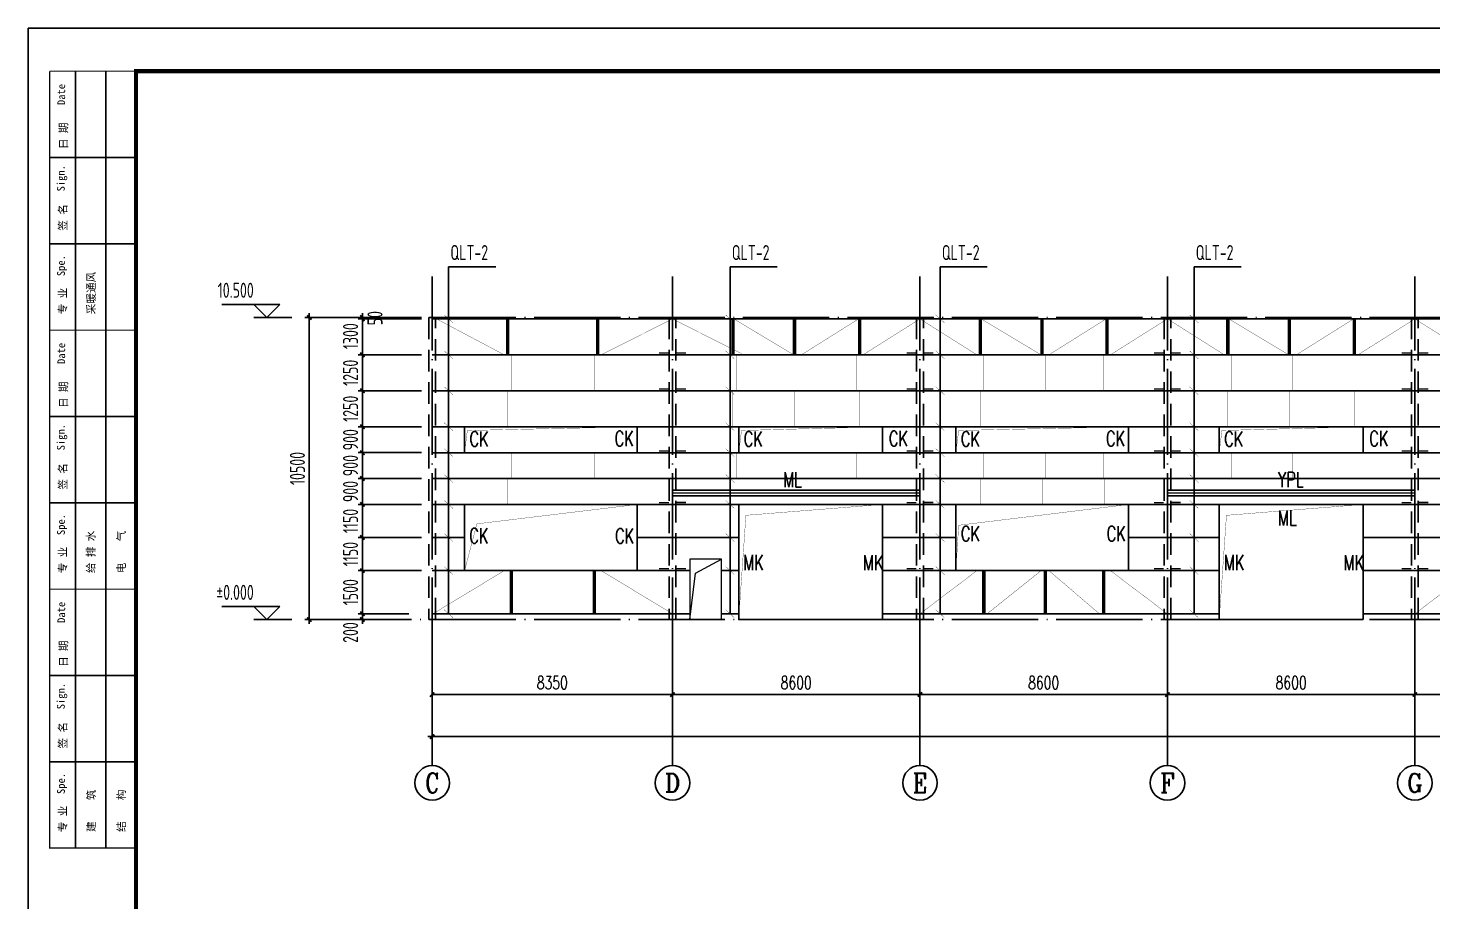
# Model space of a CAD drawing. Extents: x 899043 to 2598688, y -137197 to 211789.
# Drawn here: x 1825084 to 1873903, y 99763 to 130135 of the extents above; entities that cross this region are included whole.
import ezdxf
from ezdxf.enums import TextEntityAlignment as Align

# ---------------------------------------------------------------- set-up
doc = ezdxf.new("R2010")
doc.units = 0
doc.header["$LTSCALE"] = 1500
doc.header["$MEASUREMENT"] = 0
doc.linetypes.add('DASHED', pattern=[0.75, 0.5, -0.25])
doc.linetypes.add('DOTE', pattern=[2.42, 2, -0.2, 0.02, -0.2])
for name, color, linetype in [('00-tk', 151, 'Continuous'), ('AXIS', 3, 'Continuous'), ('AXIS_TEXT', 7, 'Continuous'), ('Boltx', 252, 'DASHED'), ('DIM', 3, 'Continuous'), ('GROUND', 253, 'Continuous'), ('PUB_TEXT', 7, 'Continuous'), ('TDB_文字', 7, 'Continuous'), ('THIN', 7, 'Continuous'), ('WINDOW', 4, 'Continuous')]:
    doc.layers.add(name, color=color, linetype=linetype)
doc.layers.add('字符串标注', color=9, linetype='Continuous', lineweight=18)
doc.layers.add('钢板标注', color=9, linetype='Continuous', lineweight=18)
doc.styles.add('_TCH_AXIS', font='COMPLEX', dxfattribs={"bigfont": 'GBCBIG'})
doc.styles.add('_TCH_DIM', font='SIMPLEX', dxfattribs={"bigfont": 'GBCBIG'})
doc.styles.add('_TCH_DIM_T3', font='SIMPLEX', dxfattribs={"width": 0.705882, "bigfont": 'GBCBIG'})
doc.styles.add('COMPLEX', font='COMPLEX')
doc.styles.add('DS6HT', font='simhei.ttf', dxfattribs={"width": 0.8})
doc.styles.add('TSSD_Dimension', font='Tssdeng.shx', dxfattribs={"width": 0.7, "bigfont": 'hztxt.shx'})
doc.styles.add('TSSD_Label', font='Tssdeng.shx', dxfattribs={"width": 0.7, "bigfont": 'hztxt.shx'})
doc.dimstyles.new('_TCH_ARCH&&150', dxfattribs={"dimtxt": 446.25, "dimasz": 150, "dimexe": 375, "dimexo": 450, "dimgap": 189.375, "dimtad": 1, "dimdec": 0, "dimzin": 0, "dimdsep": 46, "dimtxsty": '_TCH_DIM_T3', "dimblk": 'ARCHTICK', "dimcen": 0.09, "dimclrt": 7, "dimazin": 2, "dimtfac": 1, "dimtdec": 0, "dimtix": 1, "dimtmove": 2, "dimatfit": 3, "dimfxl": 0, "dimtolj": 1, "dimtzin": 0, "dimarcsym": 0})
doc.dimstyles.new('TSSD_150_150', dxfattribs={"dimtxt": 525, "dimasz": 150, "dimexe": 150, "dimexo": 375, "dimgap": 150, "dimtad": 1, "dimdec": 0, "dimzin": 0, "dimdsep": 46, "dimtxsty": 'TSSD_Dimension', "dimblk": 'ARCHTICK', "dimblk1": 'ARCHTICK', "dimblk2": 'ARCHTICK', "dimcen": 0, "dimdle": 150, "dimclrt": 7, "dimadec": 0, "dimazin": 0, "dimtfac": 1, "dimtdec": 0, "dimtix": 1, "dimtmove": 2, "dimatfit": 3, "dimfxl": 0, "dimtolj": 1, "dimtzin": 0, "dimarcsym": 0})

# ---------------------------------------------------------------- blocks, each defined once
blk = doc.blocks.new('_ArchTick')
at = {"color": 0, "linetype": 'ByBlock', "const_width": 0.4}
blk.add_lwpolyline([(-0.5, -0.5), (0.5, 0.5)], dxfattribs=at)
blk = doc.blocks.new('*D345')
at = {"layer": 'AXIS', "color": 0, "lineweight": -2}
for p, q in [((1839127, 109057), (1839127, 106595)), ((1847477, 109057), (1847477, 106595)), ((1839127, 106970), (1847477, 106970))]:
    blk.add_line(p, q, dxfattribs=at)
at = {"layer": 'Defpoints', "color": 0}
for p in [(1839127, 109507), (1847477, 109507), (1847477, 106970)]:
    blk.add_point(p, dxfattribs=at)
at = {"layer": 'AXIS', "color": 0, "lineweight": -2, "xscale": 150, "yscale": 150, "zscale": 150, "rotation": 180}
blk.add_blockref('_ArchTick', (1839127, 106970), dxfattribs=at)
at = {"layer": 'AXIS', "color": 0, "lineweight": -2, "xscale": 150, "yscale": 150, "zscale": 150}
blk.add_blockref('_ArchTick', (1847477, 106970), dxfattribs=at)
at = {"layer": 'AXIS', "color": 7, "insert": (1843302, 107382), "char_height": 446.2, "attachment_point": 5, "style": '_TCH_DIM_T3'}
blk.add_mtext('\\A1;8350', dxfattribs=at)
blk = doc.blocks.new('*D346')
at = {"layer": 'AXIS', "color": 0, "lineweight": -2}
for p, q in [((1847477, 109057), (1847477, 106595)), ((1856077, 109057), (1856077, 106595)), ((1847477, 106970), (1856077, 106970))]:
    blk.add_line(p, q, dxfattribs=at)
at = {"layer": 'Defpoints', "color": 0}
for p in [(1847477, 109507), (1856077, 109507), (1856077, 106970)]:
    blk.add_point(p, dxfattribs=at)
at = {"layer": 'AXIS', "color": 0, "lineweight": -2, "xscale": 150, "yscale": 150, "zscale": 150, "rotation": 180}
blk.add_blockref('_ArchTick', (1847477, 106970), dxfattribs=at)
at = {"layer": 'AXIS', "color": 0, "lineweight": -2, "xscale": 150, "yscale": 150, "zscale": 150}
blk.add_blockref('_ArchTick', (1856077, 106970), dxfattribs=at)
at = {"layer": 'AXIS', "color": 7, "insert": (1851777, 107382), "char_height": 446.2, "attachment_point": 5, "style": '_TCH_DIM_T3'}
blk.add_mtext('\\A1;8600', dxfattribs=at)
blk = doc.blocks.new('*D347')
at = {"layer": 'AXIS', "color": 0, "lineweight": -2}
for p, q in [((1856077, 109057), (1856077, 106595)), ((1864677, 109057), (1864677, 106595)), ((1856077, 106970), (1864677, 106970))]:
    blk.add_line(p, q, dxfattribs=at)
at = {"layer": 'Defpoints', "color": 0}
for p in [(1856077, 109507), (1864677, 109507), (1864677, 106970)]:
    blk.add_point(p, dxfattribs=at)
at = {"layer": 'AXIS', "color": 0, "lineweight": -2, "xscale": 150, "yscale": 150, "zscale": 150, "rotation": 180}
blk.add_blockref('_ArchTick', (1856077, 106970), dxfattribs=at)
at = {"layer": 'AXIS', "color": 0, "lineweight": -2, "xscale": 150, "yscale": 150, "zscale": 150}
blk.add_blockref('_ArchTick', (1864677, 106970), dxfattribs=at)
at = {"layer": 'AXIS', "color": 7, "insert": (1860377, 107382), "char_height": 446.2, "attachment_point": 5, "style": '_TCH_DIM_T3'}
blk.add_mtext('\\A1;8600', dxfattribs=at)
blk = doc.blocks.new('*D348')
at = {"layer": 'AXIS', "color": 0, "lineweight": -2}
for p, q in [((1864677, 109057), (1864677, 106595)), ((1873277, 109057), (1873277, 106595)), ((1864677, 106970), (1873277, 106970))]:
    blk.add_line(p, q, dxfattribs=at)
at = {"layer": 'Defpoints', "color": 0}
for p in [(1864677, 109507), (1873277, 109507), (1873277, 106970)]:
    blk.add_point(p, dxfattribs=at)
at = {"layer": 'AXIS', "color": 0, "lineweight": -2, "xscale": 150, "yscale": 150, "zscale": 150, "rotation": 180}
blk.add_blockref('_ArchTick', (1864677, 106970), dxfattribs=at)
at = {"layer": 'AXIS', "color": 0, "lineweight": -2, "xscale": 150, "yscale": 150, "zscale": 150}
blk.add_blockref('_ArchTick', (1873277, 106970), dxfattribs=at)
at = {"layer": 'AXIS', "color": 7, "insert": (1868977, 107382), "char_height": 446.2, "attachment_point": 5, "style": '_TCH_DIM_T3'}
blk.add_mtext('\\A1;8600', dxfattribs=at)
blk = doc.blocks.new('*D349')
at = {"layer": 'AXIS', "color": 0, "lineweight": -2}
for p, q in [((1873277, 109057), (1873277, 106595)), ((1881877, 109057), (1881877, 106595)), ((1873277, 106970), (1881877, 106970))]:
    blk.add_line(p, q, dxfattribs=at)
at = {"layer": 'Defpoints', "color": 0}
for p in [(1873277, 109507), (1881877, 109507), (1881877, 106970)]:
    blk.add_point(p, dxfattribs=at)
at = {"layer": 'AXIS', "color": 0, "lineweight": -2, "xscale": 150, "yscale": 150, "zscale": 150, "rotation": 180}
blk.add_blockref('_ArchTick', (1873277, 106970), dxfattribs=at)
at = {"layer": 'AXIS', "color": 0, "lineweight": -2, "xscale": 150, "yscale": 150, "zscale": 150}
blk.add_blockref('_ArchTick', (1881877, 106970), dxfattribs=at)
at = {"layer": 'AXIS', "color": 7, "insert": (1877577, 107382), "char_height": 446.2, "attachment_point": 5, "style": '_TCH_DIM_T3'}
blk.add_mtext('\\A1;8600', dxfattribs=at)
blk = doc.blocks.new('_AXISO')
blk.add_circle((0, 0), 0.5)
at = {"layer": 'AXIS_TEXT', "style": 'COMPLEX', "width": 1.041667}
blk.add_attdef('A', text='', height=0.56, dxfattribs=at).set_placement((-0.25, -0.28), (0.25, -0.28), align=Align.FIT)
blk = doc.blocks.new('*D343')
at = {"layer": 'Defpoints', "color": 0}
for p in [(1839127, 108716), (1949877, 108716), (1839127, 105507)]:
    blk.add_point(p, dxfattribs=at)
at = {"layer": 'DIM', "color": 0, "lineweight": -2}
for p, q in [((1839127, 108341), (1839127, 105357)), ((1949877, 108341), (1949877, 105357)), ((1950027, 105507), (1838977, 105507))]:
    blk.add_line(p, q, dxfattribs=at)
at = {"layer": 'DIM', "color": 0, "lineweight": -2, "xscale": 150, "yscale": 150, "zscale": 150, "rotation": 180}
blk.add_blockref('_ArchTick', (1839127, 105507), dxfattribs=at)
at = {"layer": 'DIM', "color": 0, "lineweight": -2, "xscale": 150, "yscale": 150, "zscale": 150}
blk.add_blockref('_ArchTick', (1949877, 105507), dxfattribs=at)
at = {"layer": 'DIM', "color": 7, "insert": (1894502, 105920), "char_height": 525, "attachment_point": 5, "style": 'TSSD_Dimension'}
blk.add_mtext('\\A1;110750', dxfattribs=at)
blk = doc.blocks.new('*D344')
at = {"layer": 'Defpoints', "color": 0}
for p in [(1834855, 120078), (1838478, 120078), (1838478, 109578)]:
    blk.add_point(p, dxfattribs=at)
at = {"layer": 'DIM', "color": 0, "lineweight": -2}
for p, q in [((1834855, 109428), (1834855, 120228)), ((1838103, 120078), (1834705, 120078)), ((1838103, 109578), (1834705, 109578))]:
    blk.add_line(p, q, dxfattribs=at)
at = {"layer": 'DIM', "color": 0, "lineweight": -2, "xscale": 150, "yscale": 150, "zscale": 150}
for p, rotation in [((1834855, 120078), 90), ((1834855, 109578), 270)]:
    blk.add_blockref('_ArchTick', p, dxfattribs=dict(at, rotation=rotation))
at = {"layer": 'DIM', "color": 7, "insert": (1834443, 114828), "char_height": 525, "attachment_point": 5, "rotation": 90, "style": 'TSSD_Dimension'}
blk.add_mtext('\\A1;10500', dxfattribs=at)
blk = doc.blocks.new('*D360')
at = {"layer": 'Defpoints', "color": 0}
for p in [(1836701, 109778), (1838689, 109778), (1838689, 109578)]:
    blk.add_point(p, dxfattribs=at)
at = {"layer": 'DIM', "color": 0, "lineweight": -2}
for p, q in [((1836701, 109778), (1836701, 109928)), ((1838314, 109778), (1836551, 109778)), ((1838314, 109578), (1836551, 109578)), ((1836701, 109578), (1836701, 109778)), ((1836701, 109578), (1836701, 109428))]:
    blk.add_line(p, q, dxfattribs=at)
at = {"layer": 'DIM', "color": 0, "lineweight": -2, "xscale": 150, "yscale": 150, "zscale": 150}
for p, rotation in [((1836701, 109778), 270), ((1836701, 109578), 90)]:
    blk.add_blockref('_ArchTick', p, dxfattribs=dict(at, rotation=rotation))
at = {"layer": 'DIM', "color": 7, "insert": (1836289, 109126), "char_height": 525, "attachment_point": 5, "rotation": 90, "style": 'TSSD_Dimension'}
blk.add_mtext('\\A1;200', dxfattribs=at)
blk = doc.blocks.new('*D361')
at = {"layer": 'Defpoints', "color": 0}
for p in [(1836701, 111278), (1838689, 111278), (1838689, 109778)]:
    blk.add_point(p, dxfattribs=at)
at = {"layer": 'DIM', "color": 0, "lineweight": -2}
for p, q in [((1836701, 109628), (1836701, 111428)), ((1838314, 111278), (1836551, 111278)), ((1838314, 109778), (1836551, 109778))]:
    blk.add_line(p, q, dxfattribs=at)
at = {"layer": 'DIM', "color": 0, "lineweight": -2, "xscale": 150, "yscale": 150, "zscale": 150}
for p, rotation in [((1836701, 111278), 90), ((1836701, 109778), 270)]:
    blk.add_blockref('_ArchTick', p, dxfattribs=dict(at, rotation=rotation))
at = {"layer": 'DIM', "color": 7, "insert": (1836289, 110528), "char_height": 525, "attachment_point": 5, "rotation": 90, "style": 'TSSD_Dimension'}
blk.add_mtext('\\A1;1500', dxfattribs=at)
blk = doc.blocks.new('*D362')
at = {"layer": 'Defpoints', "color": 0}
for p in [(1836701, 112428), (1839127, 112428), (1839127, 111278)]:
    blk.add_point(p, dxfattribs=at)
at = {"layer": 'DIM', "color": 0, "lineweight": -2}
for p, q in [((1838752, 112428), (1836551, 112428)), ((1836701, 112428), (1836701, 112578)), ((1836701, 111278), (1836701, 112428)), ((1838752, 111278), (1836551, 111278)), ((1836701, 111278), (1836701, 111128))]:
    blk.add_line(p, q, dxfattribs=at)
at = {"layer": 'DIM', "color": 0, "lineweight": -2, "xscale": 150, "yscale": 150, "zscale": 150}
for p, rotation in [((1836701, 112428), 270), ((1836701, 111278), 90)]:
    blk.add_blockref('_ArchTick', p, dxfattribs=dict(at, rotation=rotation))
at = {"layer": 'DIM', "color": 7, "insert": (1836289, 111853), "char_height": 525, "attachment_point": 5, "rotation": 90, "style": 'TSSD_Dimension'}
blk.add_mtext('\\A1;1150', dxfattribs=at)
blk = doc.blocks.new('*D363')
at = {"layer": 'Defpoints', "color": 0}
for p in [(1836701, 114478), (1839127, 114478), (1839127, 113578)]:
    blk.add_point(p, dxfattribs=at)
at = {"layer": 'DIM', "color": 0, "lineweight": -2}
for p, q in [((1838752, 114478), (1836551, 114478)), ((1836701, 114478), (1836701, 114628)), ((1836701, 113578), (1836701, 114478)), ((1838752, 113578), (1836551, 113578)), ((1836701, 113578), (1836701, 113428))]:
    blk.add_line(p, q, dxfattribs=at)
at = {"layer": 'DIM', "color": 0, "lineweight": -2, "xscale": 150, "yscale": 150, "zscale": 150}
for p, rotation in [((1836701, 114478), 270), ((1836701, 113578), 90)]:
    blk.add_blockref('_ArchTick', p, dxfattribs=dict(at, rotation=rotation))
at = {"layer": 'DIM', "color": 7, "insert": (1836289, 114028), "char_height": 525, "attachment_point": 5, "rotation": 90, "style": 'TSSD_Dimension'}
blk.add_mtext('\\A1;900', dxfattribs=at)
blk = doc.blocks.new('*D364')
at = {"layer": 'Defpoints', "color": 0}
for p in [(1836701, 116278), (1839127, 116278), (1839127, 115378)]:
    blk.add_point(p, dxfattribs=at)
at = {"layer": 'DIM', "color": 0, "lineweight": -2}
for p, q in [((1838752, 116278), (1836551, 116278)), ((1836701, 116278), (1836701, 116428)), ((1836701, 115378), (1836701, 116278)), ((1838752, 115378), (1836551, 115378)), ((1836701, 115378), (1836701, 115228))]:
    blk.add_line(p, q, dxfattribs=at)
at = {"layer": 'DIM', "color": 0, "lineweight": -2, "xscale": 150, "yscale": 150, "zscale": 150}
for p, rotation in [((1836701, 116278), 270), ((1836701, 115378), 90)]:
    blk.add_blockref('_ArchTick', p, dxfattribs=dict(at, rotation=rotation))
at = {"layer": 'DIM', "color": 7, "insert": (1836289, 115828), "char_height": 525, "attachment_point": 5, "rotation": 90, "style": 'TSSD_Dimension'}
blk.add_mtext('\\A1;900', dxfattribs=at)
blk = doc.blocks.new('*D365')
at = {"layer": 'Defpoints', "color": 0}
for p in [(1836701, 117528), (1839127, 117528), (1839127, 116278)]:
    blk.add_point(p, dxfattribs=at)
at = {"layer": 'DIM', "color": 0, "lineweight": -2}
for p, q in [((1836701, 117528), (1836701, 117678)), ((1838752, 117528), (1836551, 117528)), ((1836701, 116278), (1836701, 117528)), ((1838752, 116278), (1836551, 116278)), ((1836701, 116278), (1836701, 116128))]:
    blk.add_line(p, q, dxfattribs=at)
at = {"layer": 'DIM', "color": 0, "lineweight": -2, "xscale": 150, "yscale": 150, "zscale": 150}
for p, rotation in [((1836701, 117528), 270), ((1836701, 116278), 90)]:
    blk.add_blockref('_ArchTick', p, dxfattribs=dict(at, rotation=rotation))
at = {"layer": 'DIM', "color": 7, "insert": (1836289, 116903), "char_height": 525, "attachment_point": 5, "rotation": 90, "style": 'TSSD_Dimension'}
blk.add_mtext('\\A1;1250', dxfattribs=at)
blk = doc.blocks.new('*D366')
at = {"layer": 'Defpoints', "color": 0}
for p in [(1836701, 120078), (1839127, 120078), (1839128, 118778)]:
    blk.add_point(p, dxfattribs=at)
at = {"layer": 'DIM', "color": 0, "lineweight": -2}
for p, q in [((1836701, 118628), (1836701, 120228)), ((1838752, 120078), (1836551, 120078)), ((1838753, 118778), (1836551, 118778))]:
    blk.add_line(p, q, dxfattribs=at)
at = {"layer": 'DIM', "color": 0, "lineweight": -2, "xscale": 150, "yscale": 150, "zscale": 150}
for p, rotation in [((1836701, 120078), 90), ((1836701, 118778), 270)]:
    blk.add_blockref('_ArchTick', p, dxfattribs=dict(at, rotation=rotation))
at = {"layer": 'DIM', "color": 7, "insert": (1836289, 119428), "char_height": 525, "attachment_point": 5, "rotation": 90, "style": 'TSSD_Dimension'}
blk.add_mtext('\\A1;1300', dxfattribs=at)
blk = doc.blocks.new('*D367')
at = {"layer": 'Defpoints', "color": 0}
for p in [(1836701, 118778), (1839127, 118778), (1839127, 117528)]:
    blk.add_point(p, dxfattribs=at)
at = {"layer": 'DIM', "color": 0, "lineweight": -2}
for p, q in [((1838752, 118778), (1836551, 118778)), ((1836701, 118778), (1836701, 118928)), ((1836701, 117528), (1836701, 118778)), ((1838752, 117528), (1836551, 117528)), ((1836701, 117528), (1836701, 117378))]:
    blk.add_line(p, q, dxfattribs=at)
at = {"layer": 'DIM', "color": 0, "lineweight": -2, "xscale": 150, "yscale": 150, "zscale": 150}
for p, rotation in [((1836701, 118778), 270), ((1836701, 117528), 90)]:
    blk.add_blockref('_ArchTick', p, dxfattribs=dict(at, rotation=rotation))
at = {"layer": 'DIM', "color": 7, "insert": (1836289, 118153), "char_height": 525, "attachment_point": 5, "rotation": 90, "style": 'TSSD_Dimension'}
blk.add_mtext('\\A1;1250', dxfattribs=at)
blk = doc.blocks.new('*D368')
at = {"layer": 'Defpoints', "color": 0}
for p in [(1836701, 115378), (1839127, 115378), (1839127, 114478)]:
    blk.add_point(p, dxfattribs=at)
at = {"layer": 'DIM', "color": 0, "lineweight": -2}
for p, q in [((1838752, 115378), (1836551, 115378)), ((1836701, 115378), (1836701, 115528)), ((1836701, 114478), (1836701, 115378)), ((1838752, 114478), (1836551, 114478)), ((1836701, 114478), (1836701, 114328))]:
    blk.add_line(p, q, dxfattribs=at)
at = {"layer": 'DIM', "color": 0, "lineweight": -2, "xscale": 150, "yscale": 150, "zscale": 150}
for p, rotation in [((1836701, 115378), 270), ((1836701, 114478), 90)]:
    blk.add_blockref('_ArchTick', p, dxfattribs=dict(at, rotation=rotation))
at = {"layer": 'DIM', "color": 7, "insert": (1836289, 114928), "char_height": 525, "attachment_point": 5, "rotation": 90, "style": 'TSSD_Dimension'}
blk.add_mtext('\\A1;900', dxfattribs=at)
blk = doc.blocks.new('*D369')
at = {"layer": 'Defpoints', "color": 0}
for p in [(1836701, 113578), (1839127, 113578), (1839127, 112428)]:
    blk.add_point(p, dxfattribs=at)
at = {"layer": 'DIM', "color": 0, "lineweight": -2}
for p, q in [((1838752, 113578), (1836551, 113578)), ((1836701, 113578), (1836701, 113728)), ((1836701, 112428), (1836701, 113578)), ((1838752, 112428), (1836551, 112428)), ((1836701, 112428), (1836701, 112278))]:
    blk.add_line(p, q, dxfattribs=at)
at = {"layer": 'DIM', "color": 0, "lineweight": -2, "xscale": 150, "yscale": 150, "zscale": 150}
for p, rotation in [((1836701, 113578), 270), ((1836701, 112428), 90)]:
    blk.add_blockref('_ArchTick', p, dxfattribs=dict(at, rotation=rotation))
at = {"layer": 'DIM', "color": 7, "insert": (1836289, 113003), "char_height": 525, "attachment_point": 5, "rotation": 90, "style": 'TSSD_Dimension'}
blk.add_mtext('\\A1;1150', dxfattribs=at)
blk = doc.blocks.new('*D370')
at = {"layer": 'Defpoints', "color": 0}
for p in [(1836701, 111278), (1838689, 111278), (1838689, 109778)]:
    blk.add_point(p, dxfattribs=at)
at = {"layer": 'DIM', "color": 0, "lineweight": -2}
for p, q in [((1836701, 109628), (1836701, 111428)), ((1838314, 111278), (1836551, 111278)), ((1838314, 109778), (1836551, 109778))]:
    blk.add_line(p, q, dxfattribs=at)
at = {"layer": 'DIM', "color": 0, "lineweight": -2, "xscale": 150, "yscale": 150, "zscale": 150}
for p, rotation in [((1836701, 111278), 90), ((1836701, 109778), 270)]:
    blk.add_blockref('_ArchTick', p, dxfattribs=dict(at, rotation=rotation))
at = {"layer": 'DIM', "color": 7, "insert": (1836289, 110528), "char_height": 525, "attachment_point": 5, "rotation": 90, "style": 'TSSD_Dimension'}
blk.add_mtext('\\A1;1500', dxfattribs=at)
blk = doc.blocks.new('*D371')
at = {"layer": 'Defpoints', "color": 0}
for p in [(1836701, 120078), (1839127, 120078), (1839127, 120028)]:
    blk.add_point(p, dxfattribs=at)
at = {"layer": 'DIM', "color": 0, "lineweight": -2}
for p, q in [((1836701, 120078), (1836701, 120228)), ((1838752, 120078), (1836551, 120078)), ((1838752, 120028), (1836551, 120028)), ((1836701, 120028), (1836701, 120078)), ((1836701, 120028), (1836701, 119878))]:
    blk.add_line(p, q, dxfattribs=at)
at = {"layer": 'DIM', "color": 0, "lineweight": -2, "xscale": 150, "yscale": 150, "zscale": 150}
for p, rotation in [((1836701, 120078), 270), ((1836701, 120028), 90)]:
    blk.add_blockref('_ArchTick', p, dxfattribs=dict(at, rotation=rotation))
at = {"layer": 'DIM', "color": 7, "insert": (1837139, 120053), "char_height": 525, "attachment_point": 5, "rotation": 90, "style": 'TSSD_Dimension'}
blk.add_mtext('\\A1;50', dxfattribs=at)
blk = doc.blocks.new('会签')
at = {"layer": '00-tk'}
for p, q in [((-1400, 24000), (-1400, 6000)), ((-700, 24000), (-700, 6000)), ((0, 22000), (-2000, 22000)), ((0, 20000), (-2000, 20000)), ((0, 16000), (-2000, 16000)), ((0, 14000), (-2000, 14000)), ((0, 10000), (-2000, 10000)), ((0, 8000), (-2000, 8000))]:
    blk.add_line(p, q, dxfattribs=at)
at = {"layer": '00-tk', "const_width": 24.7}
for points in [[(0, 6000), (-2000, 6000), (-2000, 24000)], [(0, 24000), (-2000, 24000)], [(0, 18000), (-2000, 18000)], [(0, 12000), (-2000, 12000)]]:
    blk.add_lwpolyline(points, dxfattribs=at)
at = {"layer": '00-tk', "style": 'DS6HT'}
for s, p in [('Date', (-1642, 23216)), ('日 期', (-1589, 22196)), ('Sign.', (-1651, 21215)), ('签 名', (-1603, 20306)), ('Spe.', (-1648, 19251)), ('采暖通风', (-948, 18370)), ('专 业', (-1608, 18369)), ('Date', (-1642, 17216)), ('日 期', (-1589, 16196)), ('Sign.', (-1651, 15215)), ('签 名', (-1603, 14306)), ('Spe.', (-1648, 13251)), ('给 排 水', (-956, 12372)), ('电    气', (-251, 12372)), ('专 业', (-1608, 12369)), ('Date', (-1642, 11216)), ('日 期', (-1589, 10196)), ('Sign.', (-1651, 9215)), ('签 名', (-1603, 8306)), ('Spe.', (-1648, 7251)), ('建    筑', (-948, 6372)), ('结    构', (-248, 6374)), ('专 业', (-1608, 6369))]:
    blk.add_text(s, height=180, rotation=90, dxfattribs=at).set_placement(p)
blk = doc.blocks.new('A$C16496DF1')
at = {"layer": '00-tk'}
for p, q in [((0, 0), (0, 126150)), ((3750, 1500), (3750, 124650))]:
    blk.add_line(p, q, dxfattribs=at)
at = {"layer": '00-tk', "linetype": 'Continuous'}
blk.add_line((178350, 126150), (0, 126150), dxfattribs=at)
at = {"layer": '00-tk', "const_width": 150}
blk.add_lwpolyline([(3750, 124650), (176850, 124650), (176850, 1500), (3750, 1500)], close=True, dxfattribs=at)
at = {"layer": '00-tk', "xscale": 1.5, "yscale": 1.5, "zscale": 1.5}
blk.add_blockref('会签', (3750, 88650), dxfattribs=at)

msp = doc.modelspace()

# ---------------------------------------------------------------- linework, layer by layer
at = {"color": 2, "linetype": 'ByBlock'}
for p, q in [((1839697.2, 109777.6), (1839697.2, 121838.3)), ((1839697.2, 121838.3), (1841332.8, 121838.3)), ((1849477.5, 109777.6), (1849477.5, 121838.3)), ((1849477.5, 121838.3), (1851113.1, 121838.3)), ((1856778.1, 109777.6), (1856778.1, 121838.3)), ((1856778.1, 121838.3), (1858413.7, 121838.3)), ((1865601.4, 109777.6), (1865601.4, 121838.3)), ((1865601.4, 121838.3), (1867237, 121838.3)), ((1949877.5, 120027.6), (1839127.4, 120027.6)), ((1949877.5, 118777.6), (1839127.8, 118777.6)), ((1949877.5, 117527.6), (1839128.2, 117527.6)), ((1949877.5, 116277.6), (1839128.5, 116277.6)), ((1949877.5, 115377.6), (1839128.8, 115377.6)), ((1949877.5, 114477.6), (1839129, 114477.6)), ((1949877.5, 113577.6), (1839129.3, 113577.6)), ((1840252.5, 112427.6), (1839129.6, 112427.6)), ((1849777.5, 112427.6), (1846252.5, 112427.6)), ((1857327.5, 112427.6), (1854777.5, 112427.6)), ((1866477.5, 112427.6), (1863327.5, 112427.6)), ((1874527.5, 112427.6), (1871477.5, 112427.6)), ((1848077.5, 111277.6), (1839129.9, 111277.6)), ((1849777.5, 111277.6), (1849177.5, 111277.6)), ((1866477.5, 111277.6), (1854777.5, 111277.6)), ((1883677.5, 111277.6), (1871477.5, 111277.6)), ((1848077.5, 109777.6), (1839130.4, 109777.6)), ((1849777.5, 109777.6), (1849177.5, 109777.6)), ((1866477.5, 109777.6), (1854777.5, 109777.6)), ((1883677.5, 109777.6), (1871477.5, 109777.6))]:
    msp.add_line(p, q, dxfattribs=at)
at = {"color": 2, "linetype": 'ByBlock', "const_width": 10}
for points in [[(1839849.9, 119888.2), (1839544.6, 120167)], [(1849630.1, 119888.2), (1849324.9, 120167)], [(1856930.7, 119888.2), (1856625.5, 120167)], [(1865754, 119888.2), (1865448.8, 120167)], [(1839277.4, 120027.6), (1841632.4, 118777.6)], [(1841752.4, 120027.6), (1841752.4, 118777.6)], [(1844877.5, 118777.6), (1844877.5, 120027.6)], [(1847477.5, 120027.6), (1844997.5, 118777.6)], [(1847477.5, 120027.6), (1849957.5, 118777.6)], [(1849577.5, 118777.6), (1849577.5, 120027.6)], [(1849607.5, 120027.6), (1851688.5, 118777.6)], [(1851718.5, 118777.6), (1851718.5, 120027.6)], [(1853947.5, 120027.6), (1851957.1, 118777.6)], [(1853977.5, 118777.6), (1853977.5, 120027.6)], [(1856077.5, 120027.6), (1854097.5, 118777.6)], [(1856077.5, 120027.6), (1858057.5, 118777.6)], [(1858177.5, 118777.6), (1858177.5, 120027.6)], [(1858207.5, 120027.6), (1860288.5, 118777.6)], [(1860318.5, 118777.6), (1860318.5, 120027.6)], [(1862547.5, 120027.6), (1860557.1, 118777.6)], [(1862577.5, 118777.6), (1862577.5, 120027.6)], [(1864677.5, 120027.6), (1862697.5, 118777.6)], [(1864677.5, 120027.6), (1866657.5, 118777.6)], [(1866777.5, 118777.6), (1866777.5, 120027.6)], [(1866807.5, 120027.6), (1868888.5, 118777.6)], [(1868918.5, 118777.6), (1868918.5, 120027.6)], [(1871147.5, 120027.6), (1869157.1, 118777.6)], [(1871177.5, 118777.6), (1871177.5, 120027.6)], [(1873277.5, 120027.6), (1871297.5, 118777.6)], [(1873277.5, 120027.6), (1875257.5, 118777.6)], [(1839849.9, 118638.2), (1839544.6, 118917)], [(1841872.4, 118777.6), (1841872.4, 117527.6)], [(1844757.5, 117527.6), (1844757.5, 118777.6)], [(1849630.1, 118638.2), (1849324.9, 118917)], [(1849697.5, 117527.6), (1849697.5, 118777.6)], [(1851838.5, 117527.6), (1851838.5, 118777.6)], [(1853857.5, 117527.6), (1853857.5, 118777.6)], [(1856930.7, 118638.2), (1856625.5, 118917)], [(1858297.5, 117527.6), (1858297.5, 118777.6)], [(1860438.5, 117527.6), (1860438.5, 118777.6)], [(1862457.5, 117527.6), (1862457.5, 118777.6)], [(1865754, 118638.2), (1865448.8, 118917)], [(1866897.5, 117527.6), (1866897.5, 118777.6)], [(1869038.5, 117527.6), (1869038.5, 118777.6)], [(1871057.5, 117527.6), (1871057.5, 118777.6)], [(1839849.9, 117388.2), (1839544.6, 117667)], [(1849630.1, 117388.2), (1849324.9, 117667)], [(1856930.7, 117388.2), (1856625.5, 117667)], [(1865754, 117388.2), (1865448.8, 117667)], [(1841752.4, 117527.6), (1841752.4, 116277.6)], [(1844877.5, 116277.6), (1844877.5, 117527.6)], [(1849577.5, 116277.6), (1849577.5, 117527.6)], [(1851718.5, 116277.6), (1851718.5, 117527.6)], [(1853977.5, 116277.6), (1853977.5, 117527.6)], [(1858177.5, 116277.6), (1858177.5, 117527.6)], [(1860318.5, 116277.6), (1860318.5, 117527.6)], [(1862577.5, 116277.6), (1862577.5, 117527.6)], [(1866777.5, 116277.6), (1866777.5, 117527.6)], [(1868918.5, 116277.6), (1868918.5, 117527.6)], [(1871177.5, 116277.6), (1871177.5, 117527.6)], [(1839849.9, 116138.2), (1839544.6, 116417)], [(1849630.1, 116138.2), (1849324.9, 116417)], [(1856930.7, 116138.2), (1856625.5, 116417)], [(1865754, 116138.2), (1865448.8, 116417)], [(1839849.9, 115238.2), (1839544.6, 115517)], [(1841872.4, 115377.6), (1841872.4, 114477.6)], [(1844757.5, 114477.6), (1844757.5, 115377.6)], [(1849630.1, 115238.2), (1849324.9, 115517)], [(1849697.5, 114477.6), (1849697.5, 115377.6)], [(1851838.5, 114477.6), (1851838.5, 115377.6)], [(1853857.5, 114477.6), (1853857.5, 115377.6)], [(1856930.7, 115238.2), (1856625.5, 115517)], [(1858297.5, 114477.6), (1858297.5, 115377.6)], [(1860438.5, 114477.6), (1860438.5, 115377.6)], [(1862457.5, 114477.6), (1862457.5, 115377.6)], [(1865754, 115238.2), (1865448.8, 115517)], [(1866897.5, 114477.6), (1866897.5, 115377.6)], [(1869038.5, 114477.6), (1869038.5, 115377.6)], [(1871057.5, 114477.6), (1871057.5, 115377.6)], [(1839849.9, 114338.2), (1839544.6, 114617)], [(1841752.4, 114477.6), (1841752.4, 113577.6)], [(1844877.5, 113577.6), (1844877.5, 114477.6)], [(1849630.1, 114338.2), (1849324.9, 114617)], [(1856930.7, 114338.2), (1856625.5, 114617)], [(1858181.5, 113577.6), (1858181.5, 114477.6)], [(1860328.5, 113577.6), (1860328.5, 114477.6)], [(1862480.5, 113577.6), (1862480.5, 114477.6)], [(1865754, 114338.2), (1865448.8, 114617)], [(1839849.9, 113438.2), (1839544.6, 113717)], [(1849630.1, 113438.2), (1849324.9, 113717)], [(1856930.7, 113438.2), (1856625.5, 113717)], [(1865754, 113438.2), (1865448.8, 113717)], [(1839849.9, 112288.2), (1839544.6, 112567)], [(1849630.1, 112288.2), (1849324.9, 112567)], [(1856930.7, 112288.2), (1856625.5, 112567)], [(1865754, 112288.2), (1865448.8, 112567)], [(1839849.9, 111138.2), (1839544.6, 111417)], [(1849630.1, 111138.2), (1849324.9, 111417)], [(1856930.7, 111138.2), (1856625.5, 111417)], [(1865754, 111138.2), (1865448.8, 111417)], [(1839152.4, 109777.6), (1841632.4, 111277.6)], [(1841872.4, 111277.6), (1841872.4, 109777.6)], [(1844757.5, 109777.6), (1844757.5, 111277.6)], [(1847477.5, 109777.6), (1844997.5, 111277.6)], [(1856077.5, 109777.6), (1858057.5, 111277.6)], [(1858297.5, 109777.6), (1858297.5, 111277.6)], [(1858413.4, 109777.6), (1860288.5, 111277.6)], [(1860438.5, 109777.6), (1860438.5, 111277.6)], [(1862314.7, 109777.6), (1860557.1, 111277.6)], [(1862457.5, 109777.6), (1862457.5, 111277.6)], [(1864677.5, 109777.6), (1862697.5, 111277.6)], [(1873277.5, 109777.6), (1875257.5, 111277.6)], [(1839849.9, 109638.2), (1839544.6, 109917)], [(1849630.1, 109638.2), (1849324.9, 109917)], [(1856930.7, 109638.2), (1856625.5, 109917)], [(1865754, 109638.2), (1865448.8, 109917)]]:
    msp.add_lwpolyline(points, dxfattribs=at)
at = {"color": 2, "linetype": 'ByBlock'}
for points in [[(1841782.4, 118777.6), (1841782.4, 120027.6), (1841722.4, 120027.6), (1841722.4, 118777.6)], [(1844907.5, 118777.6), (1844907.5, 120027.6), (1844847.5, 120027.6), (1844847.5, 118777.6)], [(1849547.5, 118777.6), (1849547.5, 120027.6), (1849607.5, 120027.6), (1849607.5, 118777.6)], [(1851688.5, 118777.6), (1851688.5, 120027.6), (1851748.5, 120027.6), (1851748.5, 118777.6)], [(1854007.5, 118777.6), (1854007.5, 120027.6), (1853947.5, 120027.6), (1853947.5, 118777.6)], [(1858147.5, 118777.6), (1858147.5, 120027.6), (1858207.5, 120027.6), (1858207.5, 118777.6)], [(1860288.5, 118777.6), (1860288.5, 120027.6), (1860348.5, 120027.6), (1860348.5, 118777.6)], [(1862607.5, 118777.6), (1862607.5, 120027.6), (1862547.5, 120027.6), (1862547.5, 118777.6)], [(1866747.5, 118777.6), (1866747.5, 120027.6), (1866807.5, 120027.6), (1866807.5, 118777.6)], [(1868888.5, 118777.6), (1868888.5, 120027.6), (1868948.5, 120027.6), (1868948.5, 118777.6)], [(1871207.5, 118777.6), (1871207.5, 120027.6), (1871147.5, 120027.6), (1871147.5, 118777.6)], [(1841842.4, 109777.6), (1841842.4, 111277.6), (1841902.4, 111277.6), (1841902.4, 109777.6)], [(1844727.5, 109777.6), (1844727.5, 111277.6), (1844787.5, 111277.6), (1844787.5, 109777.6)], [(1858267.5, 109777.6), (1858267.5, 111277.6), (1858327.5, 111277.6), (1858327.5, 109777.6)], [(1860408.5, 109777.6), (1860408.5, 111277.6), (1860468.5, 111277.6), (1860468.5, 109777.6)], [(1862427.5, 109777.6), (1862427.5, 111277.6), (1862487.5, 111277.6), (1862487.5, 109777.6)]]:
    msp.add_lwpolyline(points, close=True, dxfattribs=at)
at = {"linetype": 'ByBlock', "const_width": 10}
for points in [[(1840252.5, 115377.6), (1840347.3, 116149.3), (1846252.5, 116277.6)], [(1849781.2, 115377.6), (1849876, 116149.3), (1854781.2, 116277.6)], [(1857327.5, 115377.6), (1857422.3, 116149.3), (1863327.5, 116277.6)], [(1866477.5, 115377.6), (1866572.3, 116149.3), (1871477.5, 116277.6)], [(1840252.5, 111277.6), (1840679.6, 112903.4), (1846252.5, 113577.6)], [(1849777.5, 109577.6), (1850029.1, 113200.4), (1854777.5, 113577.6)], [(1857327.5, 111277.6), (1857422.3, 112854.8), (1863327.5, 113577.6)], [(1866477.5, 109577.6), (1866729.1, 113200.4), (1871477.5, 113577.6)]]:
    msp.add_lwpolyline(points, dxfattribs=at)
at = {"layer": 'AXIS', "color": 253, "linetype": 'DOTE'}
for p, q in [((1839127.5, 108036.8), (1839127.5, 121502.9)), ((1847477.5, 108036.8), (1847477.5, 121502.9)), ((1856077.5, 108036.8), (1856077.5, 121502.9)), ((1864677.5, 108036.8), (1864677.5, 121502.9)), ((1873277.5, 108036.8), (1873277.5, 121502.9)), ((1835405, 120077.6), (1954751.4, 120077.6)), ((1835405, 109577.6), (1954751.4, 109577.6))]:
    msp.add_line(p, q, dxfattribs=at)
at = {"layer": 'AXIS'}
for p, q in [((1839127.5, 108036.8), (1839127.5, 104499.3)), ((1847477.5, 108036.8), (1847477.5, 104499.3)), ((1856077.5, 108036.8), (1856077.5, 104499.3)), ((1864677.5, 108036.8), (1864677.5, 104499.3)), ((1873277.5, 108036.8), (1873277.5, 104499.3))]:
    msp.add_line(p, q, dxfattribs=at)
at = {"layer": 'Boltx', "color": 4}
for points in [[(1839010, 120077.6), (1839010, 109577.6), (1839245, 109577.6), (1839245, 120077.6)], [(1847360, 120077.6), (1847360, 109577.6), (1847595, 109577.6), (1847595, 120077.6)], [(1855960, 120077.6), (1855960, 109577.6), (1856195, 109577.6), (1856195, 120077.6)], [(1864560, 120077.6), (1864560, 109577.6), (1864795, 109577.6), (1864795, 120077.6)], [(1873160, 120077.6), (1873160, 109577.6), (1873395, 109577.6), (1873395, 120077.6)]]:
    msp.add_lwpolyline(points, close=True, dxfattribs=at)
at = {"layer": 'GROUND'}
for points in [[(1847477.5, 114077.6), (1847477.5, 113877.6), (1856077.5, 113877.6), (1856077.5, 114077.6), (1847477.5, 114077.6)], [(1864677.5, 114077.6), (1864677.5, 113877.6), (1873277.5, 113877.6), (1873277.5, 114077.6), (1864677.5, 114077.6)], [(1864677.5, 114077.6), (1864677.5, 113877.6), (1873277.5, 113877.6), (1873277.5, 114077.6), (1864677.5, 114077.6)]]:
    msp.add_lwpolyline(points, dxfattribs=at)
at = {"layer": 'TDB_文字', "color": 4, "linetype": 'ByBlock', "const_width": 50}
for points in [[(1847477.5, 113977.6), (1856077.5, 113977.6)], [(1864677.5, 113977.6), (1873277.5, 113977.6)]]:
    msp.add_lwpolyline(points, dxfattribs=at)
at = {"layer": 'THIN'}
for p, q in [((1832926.7, 120527.6), (1831816.1, 120527.6)), ((1833376.7, 120077.6), (1832926.7, 120527.6)), ((1833826.7, 120527.6), (1832926.7, 120527.6)), ((1833376.7, 120077.6), (1833826.7, 120527.6)), ((1834253.6, 120077.6), (1832926.7, 120077.6)), ((1832926.7, 110027.6), (1831816.1, 110027.6)), ((1833376.7, 109577.6), (1832926.7, 110027.6)), ((1833826.7, 110027.6), (1832926.7, 110027.6)), ((1833376.7, 109577.6), (1833826.7, 110027.6)), ((1834253.6, 109577.6), (1832926.7, 109577.6))]:
    msp.add_line(p, q, dxfattribs=at)
at = {"layer": 'WINDOW', "linetype": 'ByBlock', "const_width": 50}
for points in [[(1847012.2, 118843.7), (1847352, 118843.7)], [(1847602, 118843.9), (1847941.8, 118843.9)], [(1855612.2, 118843.7), (1855952, 118843.7)], [(1856202, 118843.9), (1856541.8, 118843.9)], [(1864212.2, 118843.7), (1864552, 118843.7)], [(1864802, 118843.9), (1865141.8, 118843.9)], [(1872812.2, 118843.7), (1873152, 118843.7)], [(1873402, 118843.9), (1873741.8, 118843.9)], [(1847012.2, 117593.7), (1847352, 117593.7)], [(1847602, 117593.9), (1847941.8, 117593.9)], [(1855612.2, 117593.7), (1855952, 117593.7)], [(1856202, 117593.9), (1856541.8, 117593.9)], [(1864212.2, 117593.7), (1864552, 117593.7)], [(1864802, 117593.9), (1865141.8, 117593.9)], [(1872812.2, 117593.7), (1873152, 117593.7)], [(1873402, 117593.9), (1873741.8, 117593.9)], [(1847012.2, 115438.6), (1847352, 115438.6)], [(1847602, 115438.7), (1847941.8, 115438.7)], [(1855612.2, 115438.6), (1855952, 115438.6)], [(1856202, 115438.7), (1856541.8, 115438.7)], [(1864212.2, 115438.6), (1864552, 115438.6)], [(1864802, 115438.7), (1865141.8, 115438.7)], [(1872812.2, 115438.6), (1873152, 115438.6)], [(1873402, 115438.7), (1873741.8, 115438.7)], [(1847012.2, 113643.7), (1847352, 113643.7)], [(1847602, 113643.9), (1847941.8, 113643.9)], [(1855612.2, 113643.7), (1855952, 113643.7)], [(1856202, 113643.9), (1856541.8, 113643.9)], [(1864212.2, 113643.7), (1864552, 113643.7)], [(1864802, 113643.9), (1865141.8, 113643.9)], [(1872812.2, 113643.7), (1873152, 113643.7)], [(1873402, 113643.9), (1873741.8, 113643.9)], [(1847012.2, 111343.7), (1847352, 111343.7)], [(1847602, 111343.9), (1847941.8, 111343.9)], [(1855612.2, 111343.7), (1855952, 111343.7)], [(1856202, 111343.9), (1856541.8, 111343.9)], [(1864212.2, 111343.7), (1864552, 111343.7)], [(1864802, 111343.9), (1865141.8, 111343.9)], [(1872812.2, 111343.7), (1873152, 111343.7)], [(1873402, 111343.9), (1873741.8, 111343.9)]]:
    msp.add_lwpolyline(points, dxfattribs=at)
at = {"layer": 'WINDOW'}
for points in [[(1846252.5, 115377.6), (1840252.5, 115377.6), (1840252.5, 116277.6), (1846252.5, 116277.6)], [(1854781.2, 115377.6), (1849781.2, 115377.6), (1849781.2, 116277.6), (1854781.2, 116277.6)], [(1863327.5, 115377.6), (1857327.5, 115377.6), (1857327.5, 116277.6), (1863327.5, 116277.6)], [(1871477.5, 115377.6), (1866477.5, 115377.6), (1866477.5, 116277.6), (1871477.5, 116277.6)], [(1846252.5, 111277.6), (1840252.5, 111277.6), (1840252.5, 113577.6), (1846252.5, 113577.6)], [(1854777.5, 109577.6), (1849777.5, 109577.6), (1849777.5, 113577.6), (1854777.5, 113577.6)], [(1863327.5, 111277.6), (1857327.5, 111277.6), (1857327.5, 113577.6), (1863327.5, 113577.6)], [(1871477.5, 109577.6), (1866477.5, 109577.6), (1866477.5, 113577.6), (1871477.5, 113577.6)]]:
    msp.add_lwpolyline(points, close=True, dxfattribs=at)
at = {"layer": '字符串标注', "color": 4, "linetype": 'ByBlock'}
for p, q in [((1848273.7, 111188.7), (1849177.5, 111677.6)), ((1848077.5, 109577.6), (1848273.7, 111188.7))]:
    msp.add_line(p, q, dxfattribs=at)
msp.add_lwpolyline([(1848077.5, 109577.6), (1849177.5, 109577.6), (1849177.5, 111677.6), (1848077.5, 111677.6)], close=True, dxfattribs=at)

# ---------------------------------------------------------------- block references
at = {"layer": 'AXIS'}
ref = msp.add_blockref('_AXISO', (1839127.5, 103899.3), dxfattribs=dict(at, xscale=-1200, yscale=1200, zscale=1200))
ref.add_attrib('A', 'C', dxfattribs={"layer": 'AXIS_TEXT', "height": 683.5, "style": '_TCH_AXIS'}).set_placement((1838883.4, 103557.5), (1839371.6, 103557.5), align=Align.FIT)
ref = msp.add_blockref('_AXISO', (1847477.5, 103899.3), dxfattribs=dict(at, xscale=-1200, yscale=1200, zscale=1200))
ref.add_attrib('A', 'D', dxfattribs={"layer": 'AXIS_TEXT', "height": 652.9, "style": '_TCH_AXIS'}).set_placement((1847213.2, 103572.8), (1847741.8, 103572.8), align=Align.FIT)
ref = msp.add_blockref('_AXISO', (1856077.5, 103899.3), dxfattribs=dict(at, xscale=-1200, yscale=1200, zscale=1200))
ref.add_attrib('A', 'E', dxfattribs={"layer": 'AXIS_TEXT', "height": 668.2, "style": '_TCH_AXIS'}).set_placement((1855823, 103565.2), (1856332, 103565.2), align=Align.FIT)
ref = msp.add_blockref('_AXISO', (1864677.5, 103899.3), dxfattribs=dict(at, xscale=-1200, yscale=1200, zscale=1200))
ref.add_attrib('A', 'F', dxfattribs={"layer": 'AXIS_TEXT', "height": 668.2, "style": '_TCH_AXIS'}).set_placement((1864423, 103565.2), (1864932, 103565.2), align=Align.FIT)
ref = msp.add_blockref('_AXISO', (1873277.5, 103899.3), dxfattribs=dict(at, xscale=-1200, yscale=1200, zscale=1200))
ref.add_attrib('A', 'G', dxfattribs={"layer": 'AXIS_TEXT', "height": 637.8, "style": '_TCH_AXIS'}).set_placement((1873004.2, 103580.4), (1873550.8, 103580.4), align=Align.FIT)
at = {"layer": '钢板标注', "color": 2, "linetype": 'ByBlock'}
msp.add_blockref('A$C16496DF1', (1825083.5, 3985.4), dxfattribs=at)

# ---------------------------------------------------------------- texts
at = {"layer": 'PUB_TEXT', "style": '_TCH_DIM', "width": 0.705882}
for s, p in [('CK', (1840425.2, 115593.7)), ('CK', (1845468.6, 115606.7)), ('CK', (1849953.9, 115593.7)), ('CK', (1854997.3, 115606.7)), ('CK', (1857500.2, 115593.7)), ('CK', (1862543.6, 115606.7)), ('CK', (1866650.2, 115593.7)), ('CK', (1871693.6, 115606.7)), ('ML', (1851324.8, 114179.2)), ('YPL', (1868524.8, 114179.2)), ('ML', (1868524.8, 112844.2)), ('CK', (1857500.2, 112299.2)), ('CK', (1862566.2, 112299.2)), ('CK', (1840416.8, 112226.1)), ('CK', (1845485.4, 112222.1)), ('MK', (1849941.8, 111296.6)), ('MK', (1854103.9, 111292.6)), ('MK', (1866641.8, 111296.6)), ('MK', (1870803.9, 111292.6))]:
    msp.add_text(s, height=525, dxfattribs=at).set_placement(p)
at = {"layer": 'THIN', "style": 'TSSD_Label', "width": 0.7}
for s, p in [('QLT-2', (1841070.3, 121913.3)), ('QLT-2', (1850850.6, 121913.3)), ('QLT-2', (1858151.2, 121913.3)), ('QLT-2', (1866974.5, 121913.3)), ('10.500', (1832926.7, 120602.6)), ('%%p0.000', (1832926.7, 110102.6))]:
    msp.add_text(s, height=525, dxfattribs=at).set_placement(p, align=Align.BOTTOM_RIGHT)

# ---------------------------------------------------------------- dimensions: what is measured, and where the dimension line sits
at = {"layer": 'AXIS'}
for p1, p2, picture, middle in [((1839127.5, 109507.4), (1847477.5, 109507.4), '*D345', (1843302.5, 107382.4)), ((1847477.5, 109507.4), (1856077.5, 109507.4), '*D346', (1851777.5, 107382.4)), ((1856077.5, 109507.4), (1864677.5, 109507.4), '*D347', (1860377.5, 107382.4)), ((1864677.5, 109507.4), (1873277.5, 109507.4), '*D348', (1868977.5, 107382.4)), ((1873277.5, 109507.4), (1881877.5, 109507.4), '*D349', (1877577.5, 107382.4))]:
    dim = msp.add_aligned_dim(p1=p1, p2=p2, distance=-2537.5, dimstyle='_TCH_ARCH&&150', dxfattribs=at)
    dim.commit()
    dim.dimension.update_dxf_attribs({"geometry": picture, "text_midpoint": middle})
at = {"layer": 'DIM'}
for base, p1, p2, angle, picture, middle in [((1834855.5, 120077.6), (1838477.8, 109577.6), (1838477.8, 120077.6), 90, '*D344', (1834443, 114827.6)), ((1836701.5, 120077.6), (1839127.8, 118777.6), (1839127.5, 120077.6), 90, '*D366', (1836289, 119427.6)), ((1836701.5, 118777.6), (1839127.5, 117527.6), (1839127.5, 118777.6), 90, '*D367', (1836289, 118152.6)), ((1836701.5, 117527.6), (1839127.5, 116277.6), (1839127.5, 117527.6), 90, '*D365', (1836289, 116902.6)), ((1836701.5, 116277.6), (1839127.5, 115377.6), (1839127.5, 116277.6), 90, '*D364', (1836289, 115827.6)), ((1836701.5, 115377.6), (1839127.5, 114477.6), (1839127.5, 115377.6), 90, '*D368', (1836289, 114927.6)), ((1836701.5, 114477.6), (1839127.5, 113577.6), (1839127.5, 114477.6), 90, '*D363', (1836289, 114027.6)), ((1836701.5, 113577.6), (1839127.5, 112427.6), (1839127.5, 113577.6), 90, '*D369', (1836289, 113002.6)), ((1836701.5, 112427.6), (1839127.5, 111277.6), (1839127.5, 112427.6), 90, '*D362', (1836289, 111852.6)), ((1836701.5, 111277.6), (1838688.8, 109777.6), (1838688.8, 111277.6), 90, '*D361', (1836289, 110527.6)), ((1836701.5, 111277.6), (1838688.8, 109777.6), (1838688.8, 111277.6), 90, '*D370', (1836289, 110527.6)), ((1839127.5, 105507.2), (1949877.5, 108715.8), (1839127.5, 108715.8), 180, '*D343', (1894502.5, 105919.7))]:
    dim = msp.add_linear_dim(base=base, p1=p1, p2=p2, angle=angle, dimstyle='TSSD_150_150', dxfattribs=at)
    dim.commit()
    dim.dimension.update_dxf_attribs({"geometry": picture, "text_midpoint": middle})
for base, p1, p2, picture, middle in [((1836701.5, 120077.6), (1839127.4, 120027.6), (1839127.4, 120077.6), '*D371', (1837139, 120052.6)), ((1836701.5, 109777.6), (1838688.8, 109577.6), (1838688.8, 109777.6), '*D360', (1836289, 109125.9))]:
    dim = msp.add_linear_dim(base=base, p1=p1, p2=p2, angle=90, dimstyle='TSSD_150_150', dxfattribs=at)
    dim.commit()
    dim.dimension.update_dxf_attribs({"geometry": picture, "text_midpoint": middle, "dimtype": 160})

doc.saveas('drawing.dxf')
